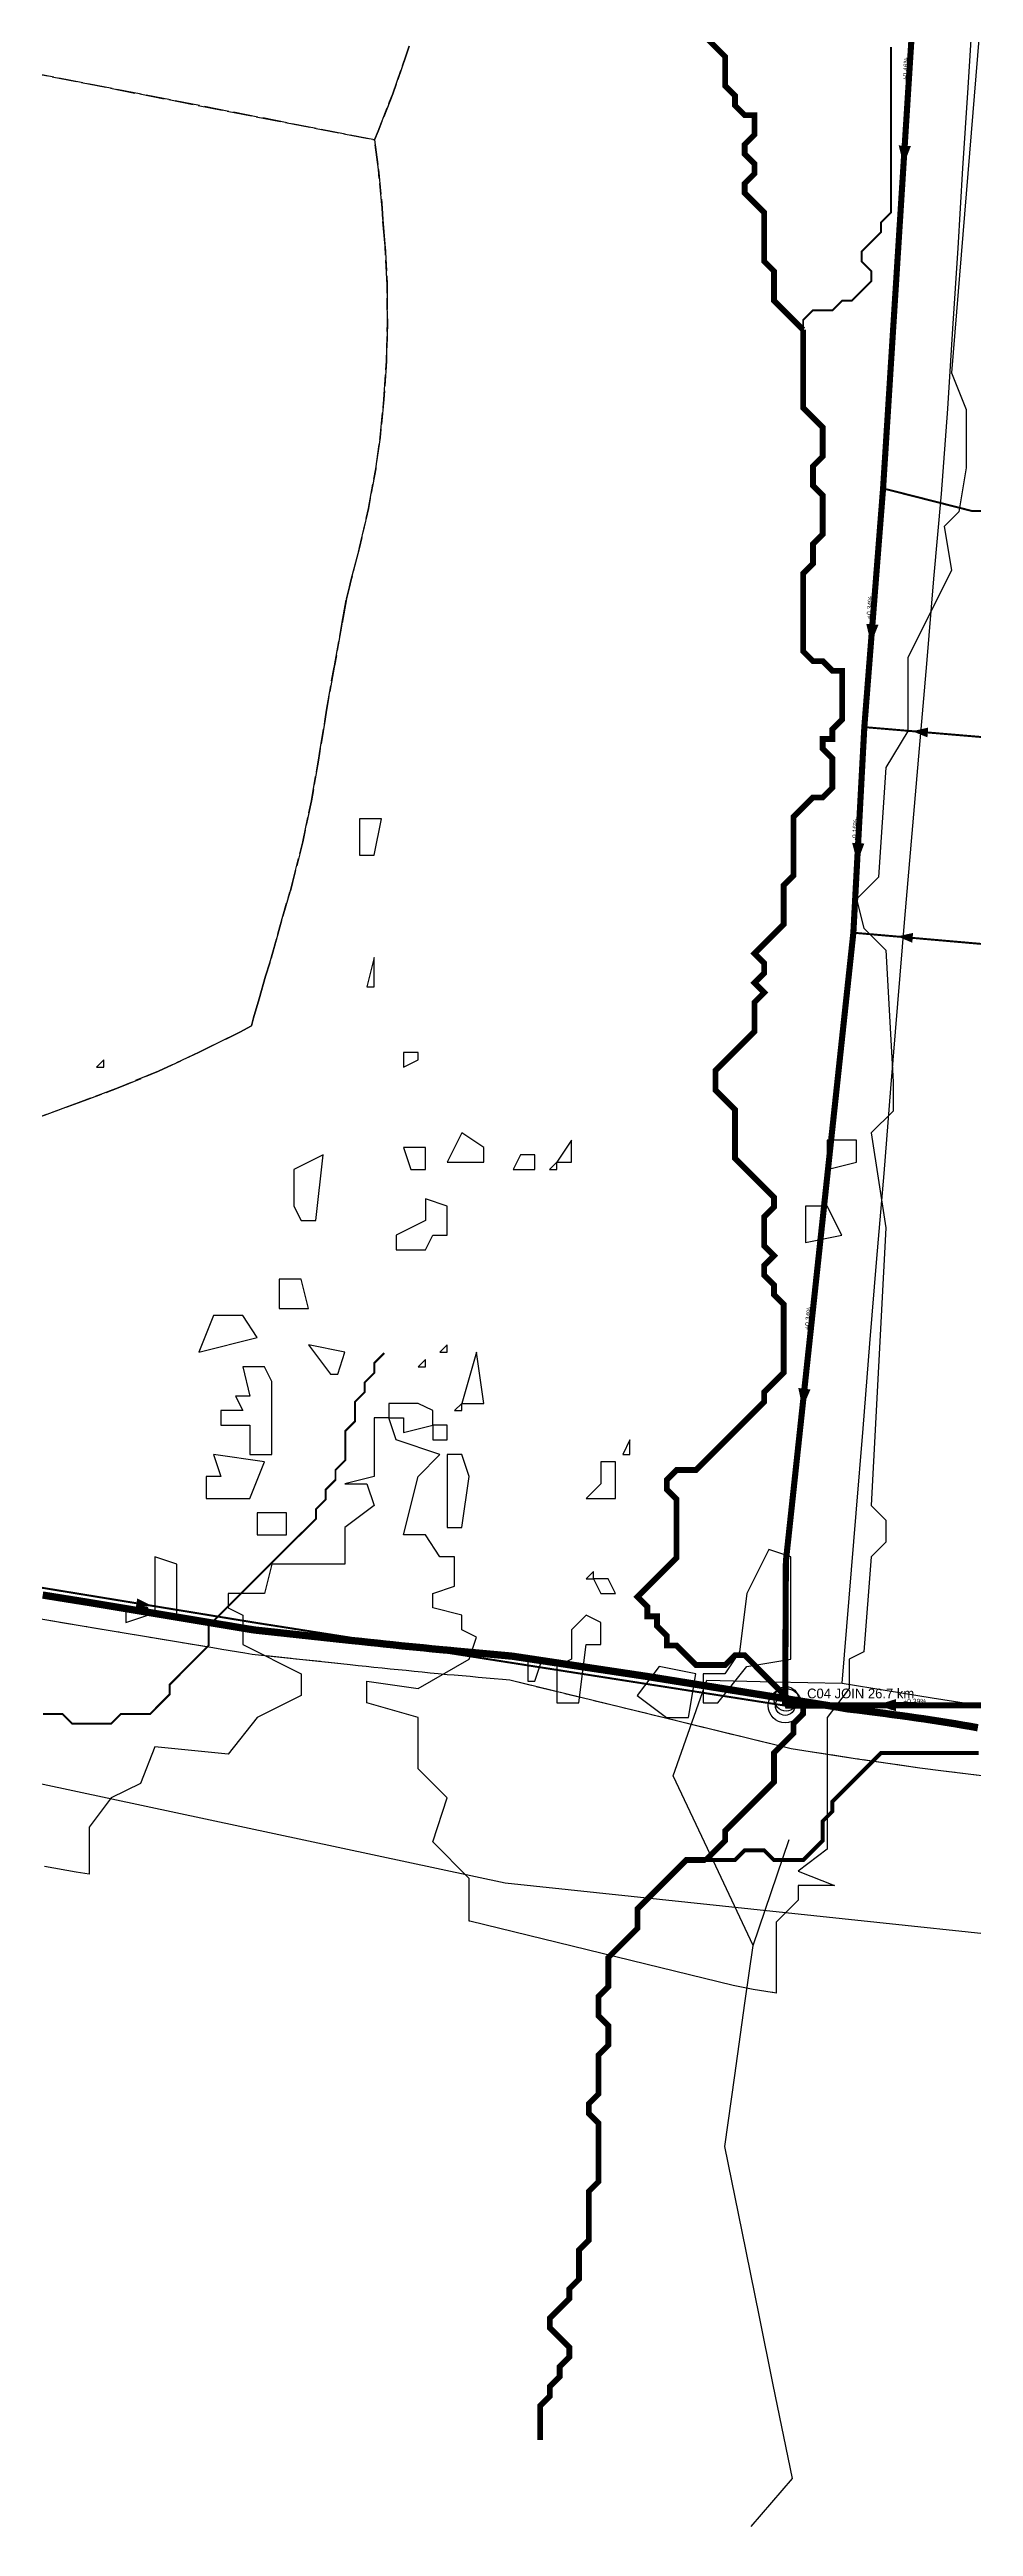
# Model space of a CAD drawing. Header units: metres. Extents: x 442821 to 452274, y 2561971 to 2571293.
# Drawn here: x 449611 to 449990, y 2567299 to 2568316 of the extents above; entities that cross this region are included whole.
import ezdxf
from ezdxf.enums import TextEntityAlignment as Align

# ---------------------------------------------------------------- set-up
doc = ezdxf.new("R2010")
doc.units = ezdxf.units.M
doc.header["$LTSCALE"] = 8
doc.linetypes.add('DASHDOT', pattern=[3.556, 2.54, -0.508, 0, -0.508])
doc.linetypes.add('DASHED', pattern=[1.524, 1.27, -0.254])
for name, color, linetype in [('A_ARROWS', 7, 'Continuous'), ('A_BRANCH', 7, 'Continuous'), ('A_BUILT_2006', 252, 'Continuous'), ('A_CATCHMENTS', 7, 'Continuous'), ('A_ENVELOPE', 3, 'Continuous'), ('A_GRADIENT', 8, 'Continuous'), ('A_JOIN_LINK', 6, 'Continuous'), ('A_LATERAL', 7, 'Continuous'), ('A_MAIN_PIPE', 5, 'Continuous'), ('A_OUTLET_LABEL', 7, 'Continuous'), ('A_OUTLETS', 7, 'Continuous'), ('A_STREAMS', 5, 'Continuous'), ('A_SUBMAIN', 7, 'Continuous'), ('A_WADI', 4, 'Continuous')]:
    doc.layers.add(name, color=color, linetype=linetype)

msp = doc.modelspace()

# ---------------------------------------------------------------- linework, layer by layer
at = {"layer": 'A_ARROWS', "color": 1}
for points in [[(449961.1, 2568268.3), (449959.1, 2568276.4), (449964.1, 2568276.1)], [(449947.7, 2568071.8), (449945.8, 2568080), (449950.8, 2568079.6)], [(449964.7, 2568035.9), (449971.2, 2568037.4), (449970.9, 2568033.4)], [(449942.1, 2567982), (449940, 2567990.1), (449945, 2567989.8)], [(449958.5, 2567951.7), (449965, 2567953.1), (449964.7, 2567949.1)], [(449919.6, 2567758), (449917.9, 2567766.3), (449922.9, 2567765.7)], [(449652.5, 2567676.9), (449645.9, 2567675.9), (449646.5, 2567679.9)], [(449950, 2567636.1), (449958, 2567638.6), (449958, 2567633.6)]]:
    msp.add_solid(points, dxfattribs=at)
at = {"layer": 'A_BRANCH', "color": 1, "linetype": 'DASHED', "const_width": 0.8}
msp.add_lwpolyline([(449253.1, 2567742.2), (449293.5, 2567735.7), (449695.9, 2567669.8), (449912.5, 2567635.9)], dxfattribs=at)
at = {"layer": 'A_BUILT_2006', "color": 252}
for points in [[(449987.6, 2568300), (449989.7, 2568333)], [(449985.5, 2568267.1), (449987.6, 2568300)], [(449983.5, 2568234.2), (449985.5, 2568267.1)], [(449981.4, 2568201.2), (449983.5, 2568234.2)], [(449979.3, 2568168.3), (449981.4, 2568201.2)], [(449976.7, 2568133.4), (449979.3, 2568168.3)], [(449973.6, 2568098.5), (449976.7, 2568133.4)], [(449970.6, 2568063.6), (449973.6, 2568098.5)], [(449967.6, 2568028.8), (449970.6, 2568063.6)], [(449964.6, 2567993.9), (449967.6, 2568028.8)], [(449961.6, 2567959), (449964.6, 2567993.9)], [(449958.8, 2567924.2), (449961.6, 2567959)], [(449955.9, 2567889.3), (449958.8, 2567924.2)], [(449953.1, 2567854.4), (449955.9, 2567889.3)], [(449950.2, 2567819.5), (449953.1, 2567854.4)], [(449947.3, 2567784.6), (449950.2, 2567819.5)], [(449944.5, 2567749.7), (449947.3, 2567784.6)], [(449941.6, 2567714.9), (449944.5, 2567749.7)], [(448909.9, 2567734.5), (449242.5, 2567681.7), (449797.6, 2567563.2), (450151.8, 2567525.6), (450277.6, 2567501.6), (450351.5, 2567477.1), (450410.6, 2567500.2), (450555.4, 2567467.6), (450565, 2567465.3)], [(449938.8, 2567680), (449941.6, 2567714.9)], [(449935.9, 2567645.1), (449938.8, 2567680)], [(449866.5, 2567607.1), (449880.4, 2567646.3)], [(449880.4, 2567646.3), (449907.7, 2567645.7)], [(449907.7, 2567645.7), (449935.9, 2567645.1)], [(449935.9, 2567645.1), (449972.9, 2567639.1)], [(449972.9, 2567639.1), (450012.2, 2567632.9)], [(449882.9, 2567572.3), (449866.5, 2567607.1)], [(449899.3, 2567537.5), (449914.1, 2567581)], [(449899.3, 2567537.5), (449882.9, 2567572.3)], [(449895.9, 2567513.7), (449899.3, 2567537.5)], [(449891.8, 2567484), (449895.9, 2567513.7)], [(449887.7, 2567454.9), (449891.8, 2567484)], [(449894.8, 2567420), (449887.7, 2567454.9)], [(449901.8, 2567385.7), (449894.8, 2567420)], [(449907.6, 2567357.1), (449901.8, 2567385.7)], [(449915.5, 2567318.6), (449907.6, 2567357.1)], [(449898.5, 2567298.9), (449915.5, 2567318.6)]]:
    msp.add_lwpolyline(points, dxfattribs=at)
at = {"layer": 'A_CATCHMENTS', "color": 2, "linetype": 'DASHED'}
msp.add_lwpolyline([(449758.1, 2568317.1), (449756.8, 2568313), (449751.4, 2568297.6), (449745.4, 2568282.3), (449743.9, 2568278.7), (449587.7, 2568309.2), (449584.2, 2568313), (449534.1, 2568394.7)], dxfattribs=at)
at = {"layer": 'A_CATCHMENTS', "color": 1, "linetype": 'DASHED'}
for points in [[(449605.9, 2567877.3), (449620.7, 2567882.8), (449622.3, 2567883.4), (449638.7, 2567889.5), (449655.2, 2567896.4), (449671.9, 2567904.1), (449688.6, 2567912.4), (449693.4, 2567915), (449694.3, 2567918.2), (449696.6, 2567926), (449699.2, 2567935.4), (449700.9, 2567940.8), (449704.2, 2567952.6), (449705.1, 2567955.6), (449709.1, 2567969.8), (449709.4, 2567970.4), (449710.3, 2567973.8), (449714.5, 2567990.5), (449718, 2568007.3), (449720.9, 2568024), (449721.3, 2568026.8), (449723.7, 2568040.8), (449724.2, 2568044.6), (449727.3, 2568062.2), (449727.5, 2568062.8), (449730.4, 2568079), (449730.5, 2568079.9), (449732.4, 2568090.3), (449733.7, 2568095.2), (449734.2, 2568097.6), (449737.8, 2568111.3), (449741.4, 2568127.4), (449744.4, 2568143.6), (449746.2, 2568156.5), (449747.8, 2568172.1), (449748.8, 2568187.8), (449749.2, 2568203.5), (449749.1, 2568219.2), (449748.3, 2568235), (449747.3, 2568246), (449747.1, 2568250.7), (449745.5, 2568266.5), (449743.9, 2568278.7), (449745.4, 2568282.3), (449751.4, 2568297.6), (449756.8, 2568313), (449758.1, 2568317.1)], [(449994.4, 2567607), (449977.5, 2567609), (449967.8, 2567610.3), (449954.6, 2567612.1), (449941.3, 2567614.1), (449922.8, 2567617), (449914.9, 2567618.2), (449799.5, 2567646.3), (449796.4, 2567646.6), (449793.1, 2567646.9), (449789.8, 2567647.2), (449786.5, 2567647.5), (449783.2, 2567647.8), (449779.9, 2567648.1), (449776.6, 2567648.4), (449773.8, 2567648.6), (449770, 2567649), (449766.7, 2567649.3), (449763.5, 2567649.6), (449760.2, 2567649.9), (449756.9, 2567650.3), (449753.6, 2567650.6), (449750.3, 2567650.9), (449747, 2567651.3), (449743.7, 2567651.6), (449740.5, 2567652), (449737.2, 2567652.3), (449733.9, 2567652.7), (449693.7, 2567656.9), (449690.7, 2567657.4), (449681.3, 2567659), (449677.5, 2567659.6), (449664.3, 2567661.8), (449651.1, 2567664), (449637.9, 2567666.2), (449624.7, 2567668.4), (449606.1, 2567671.5)]]:
    msp.add_lwpolyline(points, dxfattribs=at)
at = {"layer": 'A_CATCHMENTS', "color": 3, "linetype": 'DASHED'}
msp.add_lwpolyline([(449587.7, 2568309.2), (449743.9, 2568278.7), (449745.5, 2568266.5), (449747.1, 2568250.7), (449747.3, 2568246), (449748.3, 2568235), (449749.1, 2568219.2), (449749.2, 2568203.5), (449748.8, 2568187.8), (449747.8, 2568172.1), (449746.2, 2568156.5), (449744.4, 2568143.6), (449741.4, 2568127.4), (449737.8, 2568111.3), (449734.2, 2568097.6), (449733.7, 2568095.2), (449732.4, 2568090.3), (449730.5, 2568079.9), (449730.4, 2568079), (449727.5, 2568062.8), (449727.3, 2568062.2), (449724.2, 2568044.6), (449723.7, 2568040.8), (449721.3, 2568026.8), (449720.9, 2568024), (449718, 2568007.3), (449714.5, 2567990.5), (449710.3, 2567973.8), (449709.4, 2567970.4), (449709.1, 2567969.8), (449705.1, 2567955.6), (449704.2, 2567952.6), (449700.9, 2567940.8), (449699.2, 2567935.4), (449696.6, 2567926), (449694.3, 2567918.2), (449693.4, 2567915), (449688.6, 2567912.4), (449671.9, 2567904.1), (449655.2, 2567896.4), (449638.7, 2567889.5), (449622.3, 2567883.4), (449620.7, 2567882.8), (449605.9, 2567877.3)], dxfattribs=at)
at = {"layer": 'A_ENVELOPE', "color": 3}
msp.add_lwpolyline([(449994.4, 2567607), (449977.5, 2567609), (449967.8, 2567610.3), (449954.6, 2567612.1), (449941.3, 2567614.1), (449922.8, 2567617), (449914.9, 2567618.2), (449799.5, 2567646.3), (449796.4, 2567646.6), (449793.1, 2567646.9), (449789.8, 2567647.2), (449786.5, 2567647.5), (449783.2, 2567647.8), (449779.9, 2567648.1), (449776.6, 2567648.4), (449773.8, 2567648.6), (449770, 2567649), (449766.7, 2567649.3), (449763.5, 2567649.6), (449760.2, 2567649.9), (449756.9, 2567650.3), (449753.6, 2567650.6), (449750.3, 2567650.9), (449747, 2567651.3), (449743.7, 2567651.6), (449740.5, 2567652), (449737.2, 2567652.3), (449733.9, 2567652.7), (449693.7, 2567656.9), (449690.7, 2567657.4), (449681.3, 2567659), (449677.5, 2567659.6), (449664.3, 2567661.8), (449651.1, 2567664), (449637.9, 2567666.2), (449624.7, 2567668.4), (449606.1, 2567671.5)], dxfattribs=at)
at = {"layer": 'A_JOIN_LINK', "color": 6, "const_width": 1.5}
msp.add_lwpolyline([(449912.5, 2567635.9), (449912.9, 2567638.7)], dxfattribs=at)
at = {"layer": 'A_JOIN_LINK', "color": 6}
msp.add_circle((449912.9, 2567638.7), 5, dxfattribs=at)
at = {"layer": 'A_LATERAL', "color": 1, "const_width": 0.8}
for points in [[(450165.1, 2568124.7), (449989.3, 2568126.3), (449952.7, 2568135.6)], [(450004.1, 2568032.6), (449945, 2568037.6)], [(449995.3, 2567948.4), (449940.5, 2567953.2)]]:
    msp.add_lwpolyline(points, dxfattribs=at)
at = {"layer": 'A_MAIN_PIPE', "color": 5, "const_width": 3}
msp.add_lwpolyline([(449991.6, 2567626.8), (449988.5, 2567627.4), (449985.3, 2567627.9), (449982.1, 2567628.5), (449980.1, 2567628.8), (449975.7, 2567629.5), (449972.5, 2567630), (449969.3, 2567630.5), (449966.2, 2567630.9), (449963, 2567631.4), (449959.3, 2567631.9), (449956.7, 2567632.2), (449953.5, 2567632.7), (449950.3, 2567633.1), (449947.1, 2567633.5), (449942.6, 2567634.1), (449940.7, 2567634.3), (449939.8, 2567634.4), (449938, 2567634.6), (449934.7, 2567635.2), (449855.7, 2567647.9), (449800.5, 2567656.2), (449797.3, 2567656.5), (449794, 2567656.8), (449790.7, 2567657.1), (449787.4, 2567657.4), (449784.1, 2567657.7), (449780.8, 2567658), (449777.5, 2567658.3), (449774.7, 2567658.6), (449771, 2567658.9), (449767.7, 2567659.2), (449764.4, 2567659.6), (449761.2, 2567659.9), (449757.9, 2567660.2), (449754.6, 2567660.5), (449751.3, 2567660.9), (449748.1, 2567661.2), (449744.8, 2567661.6), (449741.5, 2567661.9), (449738.2, 2567662.3), (449734.9, 2567662.6), (449695.1, 2567666.9), (449692.4, 2567667.3), (449682.9, 2567668.9), (449679.2, 2567669.5), (449666, 2567671.7), (449652.8, 2567673.9), (449639.6, 2567676.1), (449626.4, 2567678.3), (449607.7, 2567681.3)], dxfattribs=at)
at = {"layer": 'A_OUTLETS', "color": 5}
for radius in [7, 4]:
    msp.add_circle((449912.5, 2567635.9), radius, dxfattribs=at)
at = {"layer": 'A_STREAMS', "color": 5}
for points, const_width in [([(449879.9, 2568320.8), (449883.9, 2568316.8), (449887.9, 2568312.8), (449887.9, 2568308.8), (449887.9, 2568304.8), (449887.9, 2568300.8), (449891.9, 2568296.8), (449891.9, 2568292.8), (449895.9, 2568288.8), (449899.9, 2568288.8), (449899.9, 2568284.8), (449899.9, 2568280.8), (449895.9, 2568276.8), (449895.9, 2568272.8), (449899.9, 2568268.8), (449899.9, 2568264.8), (449895.9, 2568260.8), (449895.9, 2568256.8), (449899.9, 2568252.8), (449903.9, 2568248.8), (449903.9, 2568244.8), (449903.9, 2568240.8), (449903.9, 2568236.8), (449903.9, 2568232.8), (449903.9, 2568228.8), (449907.9, 2568224.8), (449907.9, 2568220.7), (449907.9, 2568216.7), (449907.9, 2568212.7), (449911.9, 2568208.7), (449915.9, 2568204.7), (449919.9, 2568200.7)], 2.4), ([(449955.9, 2568316.8), (449955.9, 2568312.8), (449955.9, 2568308.8), (449955.9, 2568304.8), (449955.9, 2568300.8), (449955.9, 2568296.8), (449955.9, 2568292.8), (449955.9, 2568288.8), (449955.9, 2568284.8), (449955.9, 2568280.8), (449955.9, 2568276.8), (449955.9, 2568272.8), (449955.9, 2568268.8), (449955.9, 2568264.8), (449955.9, 2568260.8), (449955.9, 2568256.8), (449955.9, 2568252.8), (449955.9, 2568248.8), (449951.9, 2568244.8), (449951.9, 2568240.8), (449947.9, 2568236.8), (449943.9, 2568232.8), (449943.9, 2568228.8), (449947.9, 2568224.8), (449947.9, 2568220.7), (449943.9, 2568216.7), (449939.9, 2568212.7), (449935.9, 2568212.7), (449931.9, 2568208.7), (449927.9, 2568208.7), (449923.9, 2568208.7), (449919.9, 2568204.7), (449919.9, 2568200.7)], 0.8), ([(449919.9, 2568200.7), (449919.9, 2568196.7), (449919.9, 2568192.7), (449919.9, 2568188.7), (449919.9, 2568184.7), (449919.9, 2568180.7), (449919.9, 2568176.7), (449919.9, 2568172.7), (449919.9, 2568168.7), (449923.9, 2568164.7), (449927.9, 2568160.7), (449927.9, 2568156.7), (449927.9, 2568152.7), (449927.9, 2568148.7), (449923.9, 2568144.7), (449923.9, 2568140.7), (449923.9, 2568136.7), (449927.9, 2568132.7), (449927.9, 2568128.7), (449927.9, 2568124.7), (449927.9, 2568120.7), (449927.9, 2568116.7), (449923.9, 2568112.7), (449923.9, 2568108.7), (449923.9, 2568104.7), (449919.9, 2568100.7), (449919.9, 2568096.7), (449919.9, 2568092.7), (449919.9, 2568088.7), (449919.9, 2568084.7), (449919.9, 2568080.7), (449919.9, 2568076.7), (449919.9, 2568072.7), (449919.9, 2568068.7), (449923.9, 2568064.7), (449927.9, 2568064.7), (449931.9, 2568060.7), (449935.9, 2568060.7), (449935.9, 2568056.7), (449935.9, 2568052.7), (449935.9, 2568048.7), (449935.9, 2568044.7), (449935.9, 2568040.7), (449931.9, 2568036.7), (449931.9, 2568032.7), (449927.9, 2568032.7), (449927.9, 2568028.7), (449931.9, 2568024.7), (449931.9, 2568020.7), (449931.9, 2568016.7), (449931.9, 2568012.7), (449927.9, 2568008.7), (449923.9, 2568008.7), (449919.9, 2568004.7), (449915.9, 2568000.7), (449915.9, 2567996.7), (449915.9, 2567992.7), (449915.9, 2567988.7), (449915.9, 2567984.7), (449915.9, 2567980.7), (449915.9, 2567976.7), (449911.9, 2567972.7), (449911.9, 2567968.7), (449911.9, 2567964.7), (449911.9, 2567960.7), (449911.9, 2567956.7), (449907.9, 2567952.7), (449903.9, 2567948.7), (449899.9, 2567944.7), (449903.9, 2567940.7), (449903.9, 2567936.6), (449899.9, 2567932.6), (449903.9, 2567928.6), (449899.9, 2567924.6), (449899.9, 2567920.6), (449899.9, 2567916.6), (449899.9, 2567912.6), (449895.9, 2567908.6), (449891.9, 2567904.6), (449887.9, 2567900.6), (449883.9, 2567896.6), (449883.9, 2567892.6), (449883.9, 2567888.6), (449887.9, 2567884.6), (449891.9, 2567880.6), (449891.9, 2567876.6), (449891.9, 2567872.6), (449891.9, 2567868.6), (449891.9, 2567864.6), (449891.9, 2567860.6), (449895.9, 2567856.6), (449899.9, 2567852.6), (449903.9, 2567848.6), (449907.9, 2567844.6), (449907.9, 2567840.6), (449903.9, 2567836.6), (449903.9, 2567832.6), (449903.9, 2567828.6), (449903.9, 2567824.6), (449907.9, 2567820.6), (449903.9, 2567816.6), (449903.9, 2567812.6), (449907.9, 2567808.6), (449907.9, 2567804.6), (449911.9, 2567800.6), (449911.9, 2567796.6), (449911.9, 2567792.6), (449911.9, 2567788.6), (449911.9, 2567784.6), (449911.9, 2567780.6), (449911.9, 2567776.6), (449911.9, 2567772.6), (449907.9, 2567768.6), (449903.9, 2567764.6), (449903.9, 2567760.6), (449899.9, 2567756.6), (449895.9, 2567752.6), (449891.9, 2567748.6), (449887.9, 2567744.6), (449883.9, 2567740.6), (449879.9, 2567736.6), (449875.9, 2567732.6), (449871.9, 2567732.6), (449867.9, 2567732.6), (449863.9, 2567728.6), (449863.9, 2567724.6), (449867.9, 2567720.6), (449867.9, 2567716.6), (449867.9, 2567712.6), (449867.9, 2567708.6), (449867.9, 2567704.6), (449867.9, 2567700.6), (449867.9, 2567696.6), (449863.9, 2567692.6), (449859.9, 2567688.6), (449855.9, 2567684.6), (449851.9, 2567680.6), (449855.9, 2567676.6), (449855.9, 2567672.6), (449859.9, 2567672.6), (449859.9, 2567668.6), (449863.9, 2567664.6), (449863.9, 2567660.6), (449867.9, 2567660.6), (449871.9, 2567656.6), (449875.9, 2567652.6), (449879.9, 2567652.6), (449883.9, 2567652.6), (449887.9, 2567652.6), (449891.9, 2567656.6), (449895.9, 2567656.6), (449899.9, 2567652.6), (449903.9, 2567648.5), (449907.9, 2567644.5), (449911.9, 2567640.5), (449915.9, 2567636.5), (449919.9, 2567636.5), (449919.9, 2567632.5), (449915.9, 2567628.5), (449915.9, 2567624.5), (449911.9, 2567620.5), (449907.9, 2567616.5), (449907.9, 2567612.5), (449907.9, 2567608.5), (449907.9, 2567604.5), (449903.9, 2567600.5), (449899.9, 2567596.5), (449895.9, 2567592.5), (449891.9, 2567588.5), (449887.9, 2567584.5), (449887.9, 2567580.5), (449883.9, 2567576.5), (449879.9, 2567572.5)], 2.4), ([(449747.9, 2567780.6), (449743.9, 2567776.6), (449743.9, 2567772.6), (449739.9, 2567768.6), (449739.9, 2567764.6), (449735.9, 2567760.6), (449735.9, 2567756.6), (449735.9, 2567752.6), (449731.9, 2567748.6), (449731.9, 2567744.6), (449731.9, 2567740.6), (449731.9, 2567736.6), (449727.9, 2567732.6), (449727.9, 2567728.6), (449723.9, 2567724.6), (449723.9, 2567720.6), (449719.9, 2567716.6), (449719.9, 2567712.6), (449715.9, 2567708.6), (449711.8, 2567704.6), (449707.8, 2567700.6), (449703.8, 2567696.6), (449699.8, 2567692.6), (449695.8, 2567688.6), (449691.8, 2567684.6), (449687.8, 2567680.6), (449683.8, 2567676.6), (449679.8, 2567672.6), (449675.8, 2567668.6), (449675.8, 2567664.6), (449675.8, 2567660.6), (449671.8, 2567656.6), (449667.8, 2567652.6), (449663.8, 2567648.5), (449659.8, 2567644.5), (449659.8, 2567640.5), (449655.8, 2567636.5), (449651.8, 2567632.5), (449647.8, 2567632.5), (449643.8, 2567632.5), (449639.8, 2567632.5), (449635.8, 2567628.5), (449631.8, 2567628.5), (449627.8, 2567628.5), (449623.8, 2567628.5), (449619.8, 2567628.5), (449615.8, 2567632.5), (449611.8, 2567632.5), (449607.8, 2567632.5)], 0.8), ([(449991.9, 2567616.5), (449987.9, 2567616.5), (449983.9, 2567616.5), (449979.9, 2567616.5), (449975.9, 2567616.5), (449971.9, 2567616.5), (449967.9, 2567616.5), (449963.9, 2567616.5), (449959.9, 2567616.5), (449955.9, 2567616.5), (449951.9, 2567616.5), (449947.9, 2567612.5), (449943.9, 2567608.5), (449939.9, 2567604.5), (449935.9, 2567600.5), (449931.9, 2567596.5), (449931.9, 2567592.5), (449927.9, 2567588.5), (449927.9, 2567584.5), (449927.9, 2567580.5), (449923.9, 2567576.5), (449919.9, 2567572.5), (449915.9, 2567572.5), (449911.9, 2567572.5), (449907.9, 2567572.5), (449903.9, 2567576.5), (449899.9, 2567576.5), (449895.9, 2567576.5), (449891.9, 2567572.5), (449887.9, 2567572.5), (449883.9, 2567572.5), (449879.9, 2567572.5)], 1.6), ([(449879.9, 2567572.5), (449875.9, 2567572.5), (449871.9, 2567572.5), (449867.9, 2567568.5), (449863.9, 2567564.5), (449859.9, 2567560.5), (449855.9, 2567556.5), (449851.9, 2567552.5), (449851.9, 2567548.5), (449851.9, 2567544.5), (449847.9, 2567540.5), (449843.9, 2567536.5), (449839.9, 2567532.5), (449839.9, 2567528.5), (449839.9, 2567524.5), (449839.9, 2567520.5), (449835.9, 2567516.5), (449835.9, 2567512.5), (449835.9, 2567508.5), (449839.9, 2567504.5), (449839.9, 2567500.5), (449839.9, 2567496.5), (449835.9, 2567492.5), (449835.9, 2567488.5), (449835.9, 2567484.5), (449835.9, 2567480.5), (449835.9, 2567476.5), (449831.9, 2567472.5), (449831.9, 2567468.5), (449835.9, 2567464.5), (449835.9, 2567460.5), (449835.9, 2567456.5), (449835.9, 2567452.5), (449835.9, 2567448.5), (449835.9, 2567444.5), (449835.9, 2567440.5), (449831.9, 2567436.5), (449831.9, 2567432.5), (449831.9, 2567428.5), (449831.9, 2567424.5), (449831.9, 2567420.5), (449831.9, 2567416.5), (449827.9, 2567412.5), (449827.9, 2567408.5), (449827.9, 2567404.5), (449827.9, 2567400.5), (449823.9, 2567396.5), (449823.9, 2567392.5), (449819.9, 2567388.5), (449815.9, 2567384.5), (449815.9, 2567380.5), (449819.9, 2567376.5), (449823.9, 2567372.5), (449823.9, 2567368.5), (449819.9, 2567364.5), (449819.9, 2567360.4), (449815.9, 2567356.4), (449815.9, 2567352.4), (449811.9, 2567348.4), (449811.9, 2567344.4), (449811.9, 2567340.4), (449811.9, 2567336.4), (449811.9, 2567334.5)], 2.4)]:
    msp.add_lwpolyline(points, dxfattribs=dict(at, const_width=const_width))
at = {"layer": 'A_SUBMAIN', "color": 1, "linetype": 'DASHED', "const_width": 2.5}
for points in [[(449940.2, 2568478.1), (449964.8, 2568327.3), (449952.7, 2568135.6)], [(449952.7, 2568135.6), (449945, 2568037.6)], [(449940.5, 2567953.2), (449925.6, 2567814.2), (449912.8, 2567695.2), (449912.5, 2567635.9)], [(450018.9, 2567635.9), (449959.8, 2567636.1), (449912.5, 2567635.9)]]:
    msp.add_lwpolyline(points, dxfattribs=at)
at = {"layer": 'A_SUBMAIN', "color": 1, "linetype": 'DASHDOT', "const_width": 2.5}
msp.add_lwpolyline([(449945, 2568037.6), (449940.5, 2567953.2)], dxfattribs=at)
at = {"layer": 'A_WADI', "color": 4}
msp.add_lwpolyline([(449992.8, 2568330), (449980.8, 2568183), (449986.8, 2568168), (449986.8, 2568144), (449983.8, 2568126), (449977.8, 2568120), (449980.8, 2568102), (449962.8, 2568066), (449962.8, 2568036), (449953.8, 2568021), (449950.8, 2567976), (449941.8, 2567967), (449944.8, 2567955), (449953.8, 2567946), (449956.8, 2567892), (449956.8, 2567880), (449947.8, 2567871), (449953.8, 2567832), (449947.8, 2567718), (449953.8, 2567712), (449953.8, 2567703), (449947.8, 2567697), (449944.8, 2567658), (449938.8, 2567655), (449938.8, 2567643), (449929.8, 2567631), (449929.8, 2567577), (449917.8, 2567568), (449932.8, 2567562), (449917.8, 2567562), (449917.8, 2567556), (449908.8, 2567547), (449908.8, 2567517.9), (449907.5, 2567518.1), (449907.1, 2567518.2), (449899.3, 2567519.4), (449891.2, 2567521), (449783, 2567547.4), (449782.8, 2567547.4), (449782.8, 2567565), (449767.8, 2567580), (449773.8, 2567598), (449761.8, 2567610), (449761.8, 2567631), (449740.8, 2567637), (449740.8, 2567646), (449761.8, 2567643), (449782.8, 2567655), (449785.8, 2567664), (449779.8, 2567667), (449779.8, 2567673), (449767.8, 2567676), (449767.8, 2567682), (449776.8, 2567685), (449776.8, 2567697), (449770.8, 2567697), (449764.8, 2567706), (449755.8, 2567706), (449761.8, 2567730), (449770.8, 2567739), (449752.8, 2567745), (449749.8, 2567754), (449743.8, 2567754), (449743.8, 2567730), (449731.8, 2567727), (449740.8, 2567727), (449743.8, 2567718), (449731.8, 2567709), (449731.8, 2567694), (449701.8, 2567694), (449698.8, 2567682), (449683.8, 2567682), (449683.8, 2567676), (449689.8, 2567673), (449689.8, 2567661), (449713.8, 2567649), (449713.8, 2567640), (449695.8, 2567631), (449683.8, 2567616), (449653.8, 2567619), (449647.8, 2567604), (449635.8, 2567598), (449626.8, 2567586), (449626.8, 2567566.7), (449621.5, 2567567.6), (449608.4, 2567569.8)], dxfattribs=at)
for points in [[(449737.8, 2567985), (449743.8, 2567985), (449746.8, 2568000), (449737.8, 2568000), (449737.8, 2567985)], [(449743.8, 2567931), (449743.8, 2567943), (449740.8, 2567931), (449743.8, 2567931)], [(449632.8, 2567898), (449632.8, 2567901), (449629.8, 2567898), (449632.8, 2567898)], [(449755.8, 2567898), (449761.8, 2567901), (449761.8, 2567904), (449755.8, 2567904), (449755.8, 2567898)], [(449773.8, 2567859), (449788.8, 2567859), (449788.8, 2567865), (449779.8, 2567871), (449773.8, 2567859)], [(449824.8, 2567859), (449824.8, 2567868), (449818.8, 2567859), (449824.8, 2567859)], [(449929.8, 2567856), (449941.8, 2567859), (449941.8, 2567868), (449929.8, 2567868), (449929.8, 2567856)], [(449710.8, 2567841), (449713.8, 2567835), (449719.8, 2567835), (449722.8, 2567862), (449710.8, 2567856), (449710.8, 2567841)], [(449758.8, 2567856), (449764.8, 2567856), (449764.8, 2567865), (449755.8, 2567865), (449758.8, 2567856)], [(449800.8, 2567856), (449809.8, 2567856), (449809.8, 2567862), (449803.8, 2567862), (449800.8, 2567856)], [(449815.8, 2567856), (449818.8, 2567856), (449818.8, 2567859), (449815.8, 2567856)], [(449764.8, 2567835), (449752.8, 2567829), (449752.8, 2567823), (449764.8, 2567823), (449767.8, 2567829), (449773.8, 2567829), (449773.8, 2567841), (449764.8, 2567844), (449764.8, 2567835)], [(449920.8, 2567826), (449935.8, 2567829), (449929.8, 2567841), (449920.8, 2567841), (449920.8, 2567826)], [(449704.8, 2567799), (449716.8, 2567799), (449713.8, 2567811), (449704.8, 2567811), (449704.8, 2567799)], [(449671.8, 2567781), (449695.8, 2567787), (449689.8, 2567796), (449677.8, 2567796), (449671.8, 2567781)], [(449725.8, 2567772), (449728.8, 2567772), (449731.8, 2567781), (449716.8, 2567784), (449725.8, 2567772)], [(449764.8, 2567775), (449764.8, 2567778), (449761.8, 2567775), (449764.8, 2567775)], [(449773.8, 2567781), (449773.8, 2567784), (449770.8, 2567781), (449773.8, 2567781)], [(449788.8, 2567760), (449785.8, 2567781), (449779.8, 2567760), (449788.8, 2567760)], [(449692.8, 2567763), (449686.8, 2567763), (449689.8, 2567757), (449680.8, 2567757), (449680.8, 2567751), (449692.8, 2567751), (449692.8, 2567739), (449701.8, 2567739), (449701.8, 2567769), (449698.8, 2567775), (449689.8, 2567775), (449692.8, 2567763)], [(449755.8, 2567754), (449755.8, 2567748), (449767.8, 2567751), (449767.8, 2567757), (449761.8, 2567760), (449749.8, 2567760), (449749.8, 2567754), (449755.8, 2567754)], [(449776.8, 2567757), (449779.8, 2567757), (449779.8, 2567760), (449776.8, 2567757)], [(449767.8, 2567745), (449773.8, 2567745), (449773.8, 2567751), (449767.8, 2567751), (449767.8, 2567745)], [(449680.8, 2567730), (449674.8, 2567730), (449674.8, 2567721), (449692.8, 2567721), (449698.8, 2567736), (449677.8, 2567739), (449680.8, 2567730)], [(449773.8, 2567709), (449779.8, 2567709), (449782.8, 2567730), (449779.8, 2567739), (449773.8, 2567739), (449773.8, 2567709)], [(449836.8, 2567727), (449830.8, 2567721), (449842.8, 2567721), (449842.8, 2567736), (449836.8, 2567736), (449836.8, 2567727)], [(449848.8, 2567739), (449848.8, 2567745), (449845.8, 2567739), (449848.8, 2567739)], [(449695.8, 2567706), (449707.8, 2567706), (449707.8, 2567715), (449695.8, 2567715), (449695.8, 2567706)], [(449653.8, 2567673), (449662.8, 2567673), (449662.8, 2567694), (449653.8, 2567697), (449653.8, 2567673)], [(449896.8, 2567682), (449893.8, 2567658), (449887.8, 2567649), (449878.8, 2567649), (449878.8, 2567637), (449884.8, 2567637), (449896.8, 2567652), (449914.8, 2567655), (449914.8, 2567697), (449905.8, 2567700), (449896.8, 2567682)], [(449833.8, 2567691), (449830.8, 2567688), (449833.8, 2567688), (449833.8, 2567691)], [(449836.8, 2567682), (449842.8, 2567682), (449839.8, 2567688), (449833.8, 2567688), (449836.8, 2567682)], [(449641.8, 2567670), (449650.8, 2567673), (449650.8, 2567676), (449641.8, 2567676), (449641.8, 2567670)], [(449824.8, 2567667), (449824.8, 2567655), (449818.8, 2567652), (449818.8, 2567637), (449827.8, 2567637), (449830.8, 2567661), (449836.8, 2567661), (449836.8, 2567670), (449830.8, 2567673), (449824.8, 2567667)], [(449806.8, 2567646), (449809.8, 2567646), (449812.8, 2567655), (449806.8, 2567655), (449806.8, 2567646)], [(449851.8, 2567640), (449863.8, 2567631), (449872.8, 2567631), (449875.8, 2567649), (449860.8, 2567652), (449851.8, 2567640)]]:
    msp.add_lwpolyline(points, close=True, dxfattribs=at)

# ---------------------------------------------------------------- texts
at = {"layer": 'A_GRADIENT', "color": 1}
for s, rotation, p in [('+0.46%', 86.3626, (449963.6, 2568307.7)), ('+0.34%', 85.5326, (449948.8, 2568086.6)), ('-0.16%', 86.9755, (449942.8, 2567995.4)), ('+0.34%', 83.8484, (449923.5, 2567794.7)), ('+0.39%', 359.8361, (449965.7, 2567636.1))]:
    msp.add_text(s, height=2, rotation=rotation, dxfattribs=at).set_placement(p, align=Align.BOTTOM_CENTER)
at = {"layer": 'A_OUTLET_LABEL', "color": 5}
msp.add_text('C04 JOIN 26.7 km', height=4, dxfattribs=at).set_placement((449921.5, 2567638.9))

doc.saveas('drawing.dxf')
